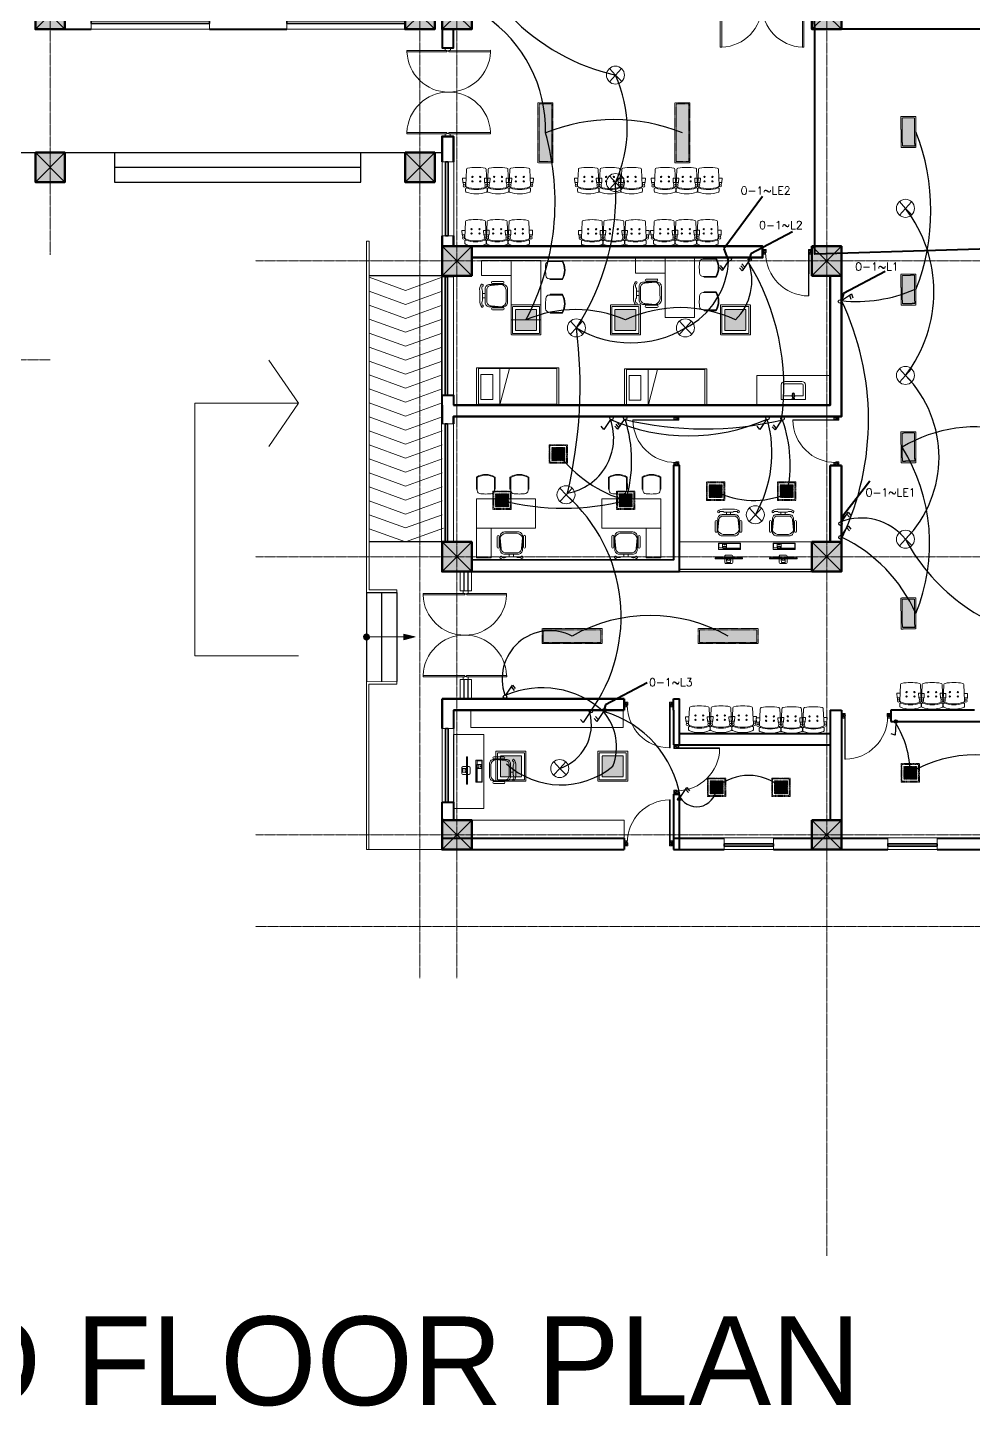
# Model space of a CAD drawing. Header units: millimetres. Extents: x 2402294 to 3337895, y 3394997 to 3969149.
# Drawn here: x 2451932 to 2471116, y 3868890 to 3896859 of the extents above; entities that cross this region are included whole.
import ezdxf

# ---------------------------------------------------------------- set-up
doc = ezdxf.new("R2010")
doc.units = ezdxf.units.MM
doc.header["$MEASUREMENT"] = 0
doc.linetypes.add('CENTER', pattern=[2, 1.25, -0.25, 0.25, -0.25])
doc.linetypes.add('DASHED', pattern=[0.75, 0.5, -0.25])
for name, color, linetype, lineweight in [('0newfurnture', 30, 'Continuous', 15), ('centreline', 52, 'CENTER', 5), ('Column-0.5', 14, 'Continuous', 50), ('conduit Light & fan City', 30, 'Continuous', 5), ('Dimension- 0.15', 114, 'Continuous', 15), ('Dimension-137.5', 86, 'Continuous', 13), ('door', 41, 'Continuous', 5), ('Door Opening-0.09', 253, 'Continuous', 9), ('furniture', 34, 'Continuous', 15), ('Furniture Hospital-0.09', 44, 'Continuous', 9), ('Hatch', 9, 'Continuous', 9), ('hatch-1', 53, 'Continuous', 15), ('hidden lines', 205, 'DASHED', 5), ('Railing', 73, 'Continuous', 20), ('Sill Level', 140, 'Continuous', 20), ('stairs', 6, 'Continuous', 25), ('Switches', 173, 'Continuous', 15), ('TXT', 7, 'Continuous', 25), ('WALL 0.2', 7, 'Continuous', 20), ('wall 0.4', 7, 'Continuous', 40), ('Wall-0.5', 7, 'Continuous', 50), ('WINDOW', 152, 'Continuous', 30), ('Windows Plan', 152, 'Continuous', 35)]:
    doc.layers.add(name, color=color, linetype=linetype, lineweight=lineweight)
for name, color, linetype in [('1 x 4 recessed', 80, 'CENTER'), ('2 x 11 recessed', 60, 'CENTER'), ('ceilling fan', 3, 'Continuous'), ('emergencylight', 1, 'Continuous'), ('thrtywpanel', 7, 'Continuous'), ('wire powered ups', 3, 'Continuous'), ('Wires', 1, 'Continuous')]:
    doc.layers.add(name, color=color, linetype=linetype)
doc.styles.add('ARIAL', font='arial.ttf')
doc.styles.add('romans', font='romans.shx')
doc.styles.get("Standard").update_dxf_attribs({"font": 'arial.ttf'})
doc.dimstyles.get("Standard").update_dxf_attribs({"dimtxt": 500, "dimasz": 100, "dimexe": 100, "dimexo": 200, "dimgap": 0.09, "dimtad": 0, "dimtoh": 1, "dimdec": 0, "dimzin": 0, "dimdsep": 46, "dimtxsty": 'Standard', "dimblk": 'DOT', "dimcen": 0, "dimclrd": 256, "dimclre": 256, "dimclrt": 256, "dimadec": 0, "dimazin": 0, "dimtfac": 1, "dimtdec": 0, "dimtofl": 0, "dimtmove": 0, "dimatfit": 3, "dimfxl": 1, "dimtolj": 1, "dimtzin": 0, "dimlwd": -1, "dimlwe": -1, "dimarcsym": 1})

# ---------------------------------------------------------------- blocks, each defined once
blk = doc.blocks.new("door 3'3")
at = {"layer": 'door'}
for p, q in [((82769.4, -31237.4), (82769.4, -31203.4)), ((82769.8, -31203.4), (82769.4, -31203.4)), ((82769.8, -31237.4), (82769.8, -31203.4))]:
    blk.add_line(p, q, dxfattribs=at)
at = {"layer": 'door', "ltscale": 80}
for points in [[(82769.8, -31239.8), (82767.4, -31239.8), (82767.4, -31239.4), (82766.9, -31239.4), (82766.9, -31236.4), (82767.4, -31236.4), (82767.4, -31235.9), (82769.4, -31235.9), (82769.4, -31237.4), (82769.8, -31237.4)], [(82802.9, -31239.8), (82805.4, -31239.8), (82805.4, -31239.4), (82805.9, -31239.4), (82805.9, -31236.4), (82805.4, -31236.4), (82805.4, -31235.9), (82803.4, -31235.9), (82803.4, -31237.4), (82802.9, -31237.4)]]:
    blk.add_lwpolyline(points, close=True, dxfattribs=at)
blk.add_arc((82769.4, -31237.4), 34, 0, 89.2047, dxfattribs=at)
at = {"layer": 'Hatch'}
for centre, radius, start, end in [((82757.2, -31236.2), 10.6, 342.6842, 1.6014), ((82764.4, -31235.9), 4.57, 311.0325, 0.2101), ((82768.1, -31239.1), 3.04, 64.8198, 103.5348), ((82804.7, -31239.1), 3.04, 76.4652, 115.1802), ((82808.4, -31235.9), 4.57, 179.7899, 228.9675), ((82815.6, -31236.2), 10.6, 178.3986, 197.3158), ((82767.7, -31239.9), 2.68, 36.7582, 107.5329), ((82767.3, -31240.3), 1.96, 14.7681, 101.3525), ((82767.3, -31236.1), 3.25, 271.0473, 321.5319), ((82805.1, -31239.9), 2.68, 72.4671, 143.2418), ((82805.5, -31236.1), 3.25, 218.4681, 268.9527), ((82805.5, -31240.3), 1.96, 78.6475, 165.2319)]:
    blk.add_arc(centre, radius, start, end, dxfattribs=at)
blk = doc.blocks.new('desk')
at = {"layer": 'Furniture Hospital-0.09', "lineweight": 0}
for p, q in [((82779.1, -33204.5), (82778.8, -33204.7)), ((82778.8, -33226.1), (82778.8, -33204.7)), ((82778.1, -33213.8), (82775.8, -33214)), ((82775.8, -33214.2), (82775.9, -33214.2)), ((82775.8, -33214.3), (82775.9, -33214.3)), ((82775.8, -33216.6), (82775.9, -33216.6)), ((82775.8, -33216.6), (82775.9, -33216.6)), ((82778.1, -33217.1), (82775.8, -33216.9)), ((82775.9, -33212.3), (82778.8, -33212.3)), ((82777.7, -33214.4), (82778.6, -33214.4)), ((82777.7, -33214.5), (82777.7, -33214.4)), ((82777.7, -33214.5), (82778.8, -33214.5)), ((82777.7, -33216.4), (82778.6, -33216.4)), ((82777.7, -33216.4), (82778.8, -33216.4)), ((82777.7, -33216.4), (82777.7, -33216.4)), ((82777.8, -33216.4), (82777.8, -33214.5)), ((82779.6, -33212.3), (82781, -33212.3)), ((82775.9, -33218.6), (82778.8, -33218.6)), ((82778.8, -33226.1), (82779.1, -33226.3)), ((82779.6, -33218.6), (82781, -33218.6))]:
    blk.add_line(p, q, dxfattribs=at)
at = {"layer": 'Furniture Hospital-0.09', "lineweight": 0, "ltscale": 100}
for p, q in [((82786.2, -33223.5), (82786.2, -33206.1)), ((82786.2, -33206.1), (82791.3, -33206.1)), ((82791.3, -33206.1), (82791.3, -33223.5)), ((82786.5, -33207.8), (82787.1, -33207.8)), ((82786.5, -33217.1), (82786.5, -33207.8)), ((82787.1, -33217.1), (82786.5, -33217.1)), ((82786.6, -33207), (82786.6, -33206.4)), ((82786.6, -33206.4), (82787.1, -33206.4)), ((82787.1, -33207), (82786.6, -33207)), ((82787.1, -33206.4), (82787.1, -33207)), ((82787.1, -33207.8), (82787.1, -33217.1)), ((82787.4, -33217.1), (82787.4, -33206.3)), ((82787.4, -33206.3), (82791.1, -33206.3)), ((82791.1, -33217.1), (82787.4, -33217.1)), ((82791.1, -33206.3), (82791.1, -33217.1)), ((82791.3, -33223.5), (82786.2, -33223.5)), ((82786.5, -33219.9), (82786.5, -33217.6)), ((82786.5, -33217.6), (82787.1, -33217.6)), ((82787.1, -33219.9), (82786.5, -33219.9)), ((82787.1, -33217.6), (82787.1, -33219.9)), ((82787.5, -33220), (82787.5, -33217.5)), ((82787.5, -33217.5), (82788.6, -33217.5)), ((82788.6, -33220), (82787.5, -33220)), ((82787.5, -33223.2), (82787.5, -33220.3)), ((82787.5, -33220.3), (82791.1, -33220.3)), ((82791.1, -33223.2), (82787.5, -33223.2)), ((82788.6, -33217.5), (82788.6, -33220)), ((82790, -33219.2), (82790, -33218.4)), ((82790, -33218.4), (82790.5, -33218.4)), ((82790.5, -33219.2), (82790, -33219.2)), ((82790.5, -33217.6), (82791, -33217.6)), ((82790.5, -33218.4), (82790.5, -33217.6)), ((82790.5, -33220.1), (82790.5, -33219.2)), ((82791, -33220.1), (82790.5, -33220.1)), ((82791, -33217.6), (82791, -33220.1)), ((82791.1, -33220.3), (82791.1, -33223.2))]:
    blk.add_line(p, q, dxfattribs=at)
at = {"layer": 'Furniture Hospital-0.09', "ltscale": 6}
for p, q in [((82800.5, -33205), (82808.5, -33205)), ((82800.5, -33206.6), (82808.5, -33206.6)), ((82813.9, -33214), (82815.9, -33214)), ((82800.5, -33224.7), (82808.5, -33224.7)), ((82800.5, -33226.3), (82808.5, -33226.3)), ((82813.9, -33217.3), (82815.9, -33217.3))]:
    blk.add_line(p, q, dxfattribs=at)
at = {"layer": 'Furniture Hospital-0.09', "lineweight": 0}
for points in [[(82779.6, -33226.3), (82779.6, -33204.5), (82779.1, -33204.5), (82779.1, -33226.3), (82779.6, -33226.3)], [(82775.2, -33217.9), (82775.2, -33213)], [(82775.8, -33216.9), (82775.8, -33214)], [(82775.9, -33216.6), (82775.9, -33214.2)], [(82775.9, -33216.6), (82775.9, -33214.3)], [(82781.7, -33217.9), (82781.7, -33213)]]:
    blk.add_lwpolyline(points, dxfattribs=at)
for points in [[(82778.1, -33213.8, -0.263666), (82778.5, -33214), (82778.6, -33214.1), (82778.6, -33214.4)], [(82778.1, -33217.1, 0.263666), (82778.5, -33216.9), (82778.6, -33216.8), (82778.6, -33216.4)]]:
    blk.add_lwpolyline(points, format="xyb", dxfattribs=at)
at = {"layer": 'Furniture Hospital-0.09', "ltscale": 6}
for points in [[(82797.1, -33215.6), (82797.1, -33210.6, -0.414214), (82800.5, -33207.2), (82810.6, -33207.2, -0.418376), (82813.9, -33210.6), (82813.9, -33215.6)], [(82797.1, -33215.6), (82797.1, -33220.7, 0.414214), (82800.5, -33224.1), (82810.6, -33224.1, 0.418376), (82813.9, -33220.7), (82813.9, -33215.6)], [(82798.2, -33215.6), (82798.2, -33211.3, -0.28028), (82801.6, -33207.2), (82809.5, -33208, -0.418376), (82812.8, -33211.3), (82812.8, -33215.6)], [(82798.2, -33215.6), (82798.2, -33219.9, 0.28028), (82801.6, -33224.1), (82809.5, -33223.3, 0.418376), (82812.8, -33219.9), (82812.8, -33215.6)], [(82816.3, -33208.6, -0.214578), (82815.9, -33212.2), (82815.9, -33215.6)], [(82816.3, -33222.7, 0.214578), (82815.9, -33219.1), (82815.9, -33215.6)], [(82816.6, -33207.1, -0.207066), (82818.1, -33212.2), (82818.1, -33215.6)], [(82816.6, -33224.2, 0.207066), (82818.1, -33219.1), (82818.1, -33215.6)]]:
    blk.add_lwpolyline(points, format="xyb", dxfattribs=at)
at = {"layer": 'Furniture Hospital-0.09', "lineweight": 0}
for centre, radius in [((82775.4, -33213.8), 0.0699), ((82775.4, -33214.4), 0.0699), ((82775.4, -33215), 0.0699), ((82775.4, -33215.6), 0.0699), ((82775.4, -33216.2), 0.0699), ((82775.4, -33216.7), 0.0699), ((82779.3, -33214), 0.0463), ((82779.3, -33216.9), 0.0463), ((82775.4, -33217.3), 0.0699), ((82775.4, -33217.9), 0.0699)]:
    blk.add_circle(centre, radius, dxfattribs=at)
at = {"layer": 'Furniture Hospital-0.09', "ltscale": 6}
for centre, radius, start, end in [((82800.7, -33205.8), 0.824, 100.5781, 259.642), ((82808.5, -33205.8), 0.812, 270, 90), ((82816.2, -33207.8), 0.823, 59.8228, 277.5348), ((82800.7, -33225.5), 0.824, 100.358, 259.4219), ((82808.5, -33225.5), 0.812, 270, 90), ((82816.2, -33223.5), 0.823, 82.4652, 300.1772)]:
    blk.add_arc(centre, radius, start, end, dxfattribs=at)
at = {"layer": 'Furniture Hospital-0.09', "lineweight": 0}
for centre, start, end in [((82775.9, -33213), 90, 180), ((82781, -33213), 0, 90), ((82775.9, -33217.9), 180, 270), ((82781, -33217.9), 270, 0)]:
    blk.add_arc(centre, 0.695, start, end, dxfattribs=at)
blk = doc.blocks.new('MAIN DOOR')
at = {"layer": 'door', "ltscale": 1000}
for points in [[(2346.1, 190.6), (2346.1, 188.5)], [(2348.9, 188.1), (2347.4, 188.1), (2347.4, 188.5), (2346.1, 188.5), (2346.1, 190.6), (2350.2, 190.6)], [(2347.4, 188.1), (2348.9, 188.1), (2348.9, 188.5), (2350.2, 188.5), (2350.2, 190.6), (2346.1, 190.6)], [(2350.2, 190.6), (2350.2, 188.5)], [(2313.4, 120.7), (2347.3, 120.7), (2347.3, 121.9), (2313.4, 121.9), (2313.4, 120.7)], [(2348.8, 121.1), (2347.3, 121.1), (2347.3, 120.7), (2346, 120.7), (2346, 118.6), (2350.1, 118.6)], [(2347.3, 121.1), (2348.8, 121.1), (2348.8, 120.7), (2350.1, 120.7), (2350.1, 118.6), (2346, 118.6)], [(2346, 118.6), (2346, 120.7)], [(2381.3, 120.7), (2348.8, 120.7), (2348.8, 121.9), (2381.3, 121.9), (2381.3, 120.7)], [(2350.1, 118.6), (2350.1, 120.7)]]:
    blk.add_lwpolyline(points, dxfattribs=at)
for points in [[(2313.5, 188.5), (2347.4, 188.5), (2347.4, 187.3), (2313.5, 187.3)], [(2381.3, 188.5), (2348.9, 188.5), (2348.9, 187.3), (2381.3, 187.3)]]:
    blk.add_lwpolyline(points, close=True, dxfattribs=at)
at = {"layer": 'Door Opening-0.09', "ltscale": 1000}
for centre, start, end in [((2347.4, 188.5), 182.1168, 357.8826), ((2347.3, 120.7), 2.1167, 177.8826)]:
    blk.add_arc(centre, 33.9, start, end, dxfattribs=at)
at = {"layer": 'WINDOW', "ltscale": 5}
blk.add_line((2350.1, 190.6), (2350.1, 190.6), dxfattribs=at)
blk = doc.blocks.new('BANCAS')
at = {"layer": 'Furniture Hospital-0.09'}
for p, q in [((-0.236, -0.247), (-0.314, -0.247)), ((-0.309, -0.347), (-0.314, -0.247)), ((0.314, -0.25), (0.236, -0.25)), ((0.309, -0.35), (0.314, -0.25)), ((-0.241, -0.347), (-0.309, -0.347)), ((-0.294, -0.405), (-0.3, -0.347)), ((-0.256, -0.405), (-0.25, -0.347)), ((0.309, -0.35), (0.241, -0.35)), ((0.256, -0.409), (0.25, -0.35)), ((0.294, -0.409), (0.3, -0.35))]:
    blk.add_line(p, q, dxfattribs=at)
blk.add_lwpolyline([(0.227, -0.048, 0.346546), (0.203, -0.019, 0.095695), (-0.203, -0.019, 0.346546), (-0.227, -0.048), (-0.244, -0.417, 0.318973), (-0.225, -0.447, 0.193005), (0.225, -0.447, 0.318973), (0.244, -0.417)], format="xyb", close=True, dxfattribs=at)
blk.add_lwpolyline([(-0.245, -0.522), (-0.245, -0.489, -0.522832), (-0.218, -0.471, 0.18), (0.218, -0.471, -0.522832), (0.245, -0.489), (0.245, -0.547, -0.306573), (0.232, -0.565, -0.192782), (-0.232, -0.565, -0.306573), (-0.245, -0.547), (-0.245, -0.504)], format="xyb", dxfattribs=at)
for centre, radius in [((-0.09, -0.22), 0.015), ((-0.09, -0.32), 0.015), ((0.09, -0.22), 0.015), ((0.09, -0.32), 0.015), ((-0.275, -0.422), 0.025), ((0.275, -0.425), 0.025)]:
    blk.add_circle(centre, radius, dxfattribs=at)
blk = doc.blocks.new('A$C72AE6952')
at = {"ltscale": 20, "xscale": 800, "yscale": 800, "zscale": 800, "row_count": 1, "column_count": 3, "row_spacing": 0, "column_spacing": 440.0000000000001}
blk.add_blockref('BANCAS', (-440, 0), dxfattribs=at)
blk = doc.blocks.new('d1')
at = {"layer": 'door'}
for p, q in [((2442.7, 10746.2), (2408.3, 10746.2)), ((2408.3, 10746.2), (2408.3, 10745.7)), ((2442.7, 10745.7), (2408.3, 10745.7))]:
    blk.add_line(p, q, dxfattribs=at)
at = {"layer": 'door', "ltscale": 80}
for points in [[(2445, 10779.7), (2445, 10782), (2444.6, 10782), (2444.6, 10782.4), (2441.8, 10782.4), (2441.8, 10782), (2441.4, 10782), (2441.4, 10780.1), (2442.7, 10780.1), (2442.7, 10779.7)], [(2445, 10746.2), (2445, 10743.9), (2444.6, 10743.9), (2444.6, 10743.4), (2441.8, 10743.4), (2441.8, 10743.9), (2441.4, 10743.9), (2441.4, 10745.7), (2442.7, 10745.7), (2442.7, 10746.2)]]:
    blk.add_lwpolyline(points, close=True, dxfattribs=at)
at = {"layer": 'Door Opening-0.09', "ltscale": 80}
blk.add_arc((2442.7, 10745.7), 34.4, 90, 179.274, dxfattribs=at)
at = {"layer": 'hidden lines'}
for centre, radius, start, end in [((2441.6, 10791.4), 9.82, 268.3986, 287.3158), ((2441.4, 10784.8), 4.22, 269.7899, 318.9675), ((2444.3, 10781.3), 2.81, 166.4652, 205.1802), ((2445, 10781.7), 2.48, 162.4671, 233.2418), ((2441.6, 10782), 3, 308.4681, 358.9527), ((2445.5, 10782.1), 1.81, 168.6475, 255.2319), ((2441.4, 10741.1), 4.22, 41.0325, 90.2101), ((2444.3, 10744.5), 2.81, 154.8198, 193.5348), ((2445, 10744.2), 2.48, 126.7582, 197.5329), ((2441.6, 10743.8), 3, 1.0473, 51.5319), ((2445.5, 10743.8), 1.81, 104.7681, 191.3525), ((2441.6, 10734.5), 9.82, 72.6842, 91.6014)]:
    blk.add_arc(centre, radius, start, end, dxfattribs=at)
blk = doc.blocks.new('2ft column')
at = {"layer": 'Hatch', "ltscale": 5}
h = blk.add_hatch(color=256, dxfattribs=at)
h.dxf.hatch_style = 1
h.paths.add_polyline_path([(2207385, 4176559), (2207985, 4176559), (2207985, 4175959), (2207385, 4175959)])
at = {"layer": 'Column-0.5', "ltscale": 5}
blk.add_lwpolyline([(2207385, 4176559), (2207985, 4176559), (2207985, 4175959), (2207385, 4175959)], close=True, dxfattribs=at)
at = {"layer": 'Defpoints', "ltscale": 5}
for points in [[(2207985, 4176559), (2207385, 4175959)], [(2207985, 4175959), (2207385, 4176559)]]:
    blk.add_lwpolyline(points, dxfattribs=at)
blk = doc.blocks.new('main grid')
at = {"layer": 'centreline', "ltscale": 5}
for p, q in [((2533911, 4018930), (2533911, 3991299)), ((2541411, 4018930), (2541411, 3976624)), ((2542161, 4018930), (2542161, 3976624)), ((2549661, 4018930), (2549661, 3976624)), ((2559988, 3991172), (2538074, 3991172)), ((2533911, 3989164), (2515100, 3989164)), ((2559988, 3985172), (2538074, 3985172)), ((2559988, 3979531), (2538074, 3979531))]:
    blk.add_line(p, q, dxfattribs=at)
at = {"layer": 'Hatch'}
for p in [(326226, -180087), (333726, -180087), (326226, -183187), (333726, -183187), (334476, -185087), (341976, -185087), (334476, -191087), (341976, -191087), (334476, -196728), (341976, -196728)]:
    blk.add_blockref('2ft column', p, dxfattribs=at)
at = {"layer": 'Hatch', "xscale": -1}
for p in [(4749846, -180087), (4757346, -180087)]:
    blk.add_blockref('2ft column', p, dxfattribs=at)
blk = doc.blocks.new('IP1')
at = {"layer": 'WALL 0.2', "ltscale": 5}
for points in [[(2535111, 3946693), (2535111, 3948793), (2539161, 3948793)], [(2539161, 3948793), (2540236, 3948793), (2540236, 3946693)], [(2539361, 3947293), (2540236, 3946693), (2541111, 3947293)]]:
    blk.add_lwpolyline(points, dxfattribs=at)
blk = doc.blocks.new('TAP')
at = {"layer": 'Furniture Hospital-0.09', "linetype": 'Continuous'}
for p, q in [((0, 38), (0, -38)), ((5, 38), (0, 38)), ((5, 38), (5, -38)), ((30, 25), (5, 25)), ((30, 0), (5, 0)), ((30, 25), (30, -25)), ((56, 16), (30, 16)), ((51, 7), (48, 8)), ((59, 19), (57, 22)), ((73, 24), (73, 27)), ((88, 20), (89, 22)), ((97, 15), (125, 12)), ((97, 8), (100, 9)), ((5, -38), (0, -38)), ((30, -25), (5, -25)), ((56, -16), (30, -16)), ((51, -8), (48, -9)), ((60, -20), (58, -22)), ((74, -24), (74, -27)), ((88, -19), (90, -22)), ((97, -7), (100, -8)), ((97, -15), (125, -12))]:
    blk.add_line(p, q, dxfattribs=at)
for radius in [21.2, 19.7]:
    blk.add_circle((74, 0), radius, dxfattribs=at)
for centre, radius, start, end in [((74, 0), 27.2, 163.0512, 199.0512), ((74, 0), 24.2, 127.0512, 163.0512), ((74, 0), 27.2, 91.0512, 127.0512), ((74, 0), 24.2, 55.0512, 91.0512), ((74, 0), 27.2, 19.0512, 55.0512), ((74, 0), 24.2, 343.0512, 19.0512), ((95, 0), 32.6, 337.45, 22.55), ((74, 0), 24.2, 199.0512, 235.0512), ((74, 0), 27.2, 235.0512, 271.0512), ((74, 0), 24.2, 271.0512, 307.0512), ((74, 0), 27.2, 307.0512, 343.0512)]:
    blk.add_arc(centre, radius, start, end, dxfattribs=at)
blk = doc.blocks.new('bazin')
at = {"layer": '0newfurnture', "ltscale": 5}
for p, q in [((2434577, 4011590), (2435069, 4011590)), ((2434577, 4011295), (2434577, 4011590)), ((2434626, 4011295), (2434626, 4011516)), ((2434626, 4011516), (2434799, 4011516)), ((2434847, 4011516), (2435020, 4011516)), ((2435020, 4011516), (2435020, 4011295)), ((2435069, 4011590), (2435069, 4011295)), ((2434996, 4011270), (2434651, 4011270)), ((2434996, 4011221), (2434651, 4011221))]:
    blk.add_line(p, q, dxfattribs=at)
blk.add_circle((2434823, 4011477), 25.6, dxfattribs=at)
for centre, radius, start, end in [((2434651, 4011295), 73.8, 180, 270), ((2434651, 4011295), 24.6, 180, 270), ((2434996, 4011295), 73.8, 270, 0), ((2434996, 4011295), 24.6, 270, 0)]:
    blk.add_arc(centre, radius, start, end, dxfattribs=at)
at = {"layer": '0newfurnture', "ltscale": 5, "xscale": 0.9842520018725999, "yscale": 0.9842520018725999, "zscale": 0.9842520018725999, "rotation": 270}
blk.add_blockref('TAP', (2434823, 4011590), dxfattribs=at)
blk = doc.blocks.new('ADHIKRIT')
at = {"layer": 'furniture'}
for p, q in [((900, 1351), (0, 1351)), ((0, 1351), (0, -450)), ((0, 741), (0, 1351)), ((900, -450), (900, 1351)), ((-245, 1046), (-569, 1047)), ((-245, 980), (-569, 981)), ((1048, 956), (1048, 1014)), ((1187, 1121), (1153, 1121)), ((1187, 1145), (1558, 1147)), ((1187, 1145), (1187, 1121)), ((1187, 1121), (1545, 1123)), ((-789, 683), (-869, 683)), ((-789, 547), (-869, 547)), ((1050, 758), (1050, 711)), ((1050, 700), (1050, 711)), ((1189, 595), (1157, 595)), ((1187, 595), (1187, 571)), ((1187, 571), (1558, 573)), ((1189, 595), (1286, 595)), ((1287, 595), (1545, 597)), ((-900, 0), (0, 0)), ((-900, -450), (-900, 0)), ((-247, 247), (-571, 248)), ((-247, 182), (-571, 182)), ((1189, 102), (1157, 102)), ((1187, 126), (1558, 124)), ((1187, 102), (1187, 126)), ((1189, 102), (1286, 101)), ((1287, 101), (1545, 100)), ((1048, -260), (1048, -318)), ((1050, -4), (1050, -14)), ((1050, -61), (1050, -14)), ((0, -450), (-900, -450)), ((0, -450), (900, -450)), ((1187, -425), (1153, -425)), ((1187, -425), (1545, -426)), ((1187, -449), (1187, -425)), ((1187, -449), (1558, -450))]:
    blk.add_line(p, q, dxfattribs=at)
for points in [[(-897, 962, 0.207066), (-957, 755), (-957, 615)], [(-885, 900, 0.214578), (-869, 755), (-869, 615)], [(-110, 614), (-109, 818, 0.414214), (-246, 955), (-655, 956, 0.418376), (-789, 820), (-789, 615)], [(-153, 614), (-152, 788, 0.28028), (-288, 955), (-610, 925, 0.418376), (-744, 789), (-745, 615)], [(-899, 268, -0.207066), (-958, 476), (-957, 615)], [(-886, 330, -0.214578), (-870, 475), (-869, 615)], [(-110, 614), (-110, 409, -0.414214), (-247, 273), (-656, 274, -0.418376), (-790, 410), (-789, 615)], [(-153, 614), (-153, 440, -0.28028), (-290, 273), (-612, 304, -0.418376), (-745, 441), (-745, 615)]]:
    blk.add_lwpolyline(points, format="xyb", dxfattribs=at)
for centre, radius, start, end in [((-881, 933), 33.3, 262.3354, 120.0474), ((-569, 1014), 32.9, 89.8702, 269.8702), ((-245, 1013), 32.9, 269.8702, 89.8702), ((1753, 864), 711, 172.5908, 188.6233), ((1154, 1015), 106, 90.3083, 180.3083), ((1203, 1157), 39.5, 294.3355, 296.5711), ((1099, 860), 518, 329.4756, 30.5244), ((1099, 860), 542, 328.0257, 31.9845), ((1157, 701), 106, 180.3083, 270.3083), ((-882, 297), 33.3, 239.693, 97.4051), ((-571, 215), 32.9, 89.8702, 269.8702), ((-253, 214), 33.4, 280.4483, 79.5122), ((1157, -4), 106, 89.6917, 179.6917), ((1099, -163), 518, 329.4756, 30.5244), ((1099, -163), 542, 328.0155, 31.9743), ((1753, -168), 711, 171.3767, 187.4092), ((1154, -319), 106, 179.6917, 269.6917), ((1203, -461), 39.5, 63.4289, 65.6645)]:
    blk.add_arc(centre, radius, start, end, dxfattribs=at)
blk = doc.blocks.new('BED')
at = {"layer": 'Furniture Hospital-0.09'}
for p, q in [((-2.12, 0.475), (-2.12, -0.475)), ((-2.12, -0.475), (-2.12, 0.475)), ((-0.008, 0.475), (-2.12, 0.475)), ((-2.07, 0.475), (-2.07, -0.475)), ((-0.058, 0.455), (-2.07, 0.455)), ((-0.855, -0.455), (-0.61, 0.475)), ((-0.61, 0.475), (-0.61, -0.455)), ((-0.058, -0.475), (-0.058, 0.475)), ((-0.008, -0.475), (-0.008, 0.475)), ((-0.425, 0.336), (-0.426, -0.303)), ((-0.425, 0.336), (-0.121, 0.336)), ((-0.121, -0.303), (-0.121, 0.336)), ((-0.426, -0.303), (-0.121, -0.303)), ((-2.12, -0.475), (-0.008, -0.475)), ((-2.07, -0.455), (-0.058, -0.455))]:
    blk.add_line(p, q, dxfattribs=at)
blk = doc.blocks.new('w1')
at = {"layer": 'Sill Level'}
blk.add_lwpolyline([(2460641, 3827503), (2460641, 3825103), (2460401, 3825103), (2460401, 3827503)], close=True, dxfattribs=at)
at = {"layer": 'Windows Plan'}
blk.add_lwpolyline([(2460521, 3825103), (2460521, 3827503), (2460473, 3827503), (2460473, 3825103)], close=True, dxfattribs=at)
blk = doc.blocks.new('w2')
at = {"layer": 'Sill Level'}
blk.add_lwpolyline([(2444138, 3818930), (2445638, 3818930), (2445638, 3818690), (2444138, 3818690)], close=True, dxfattribs=at)
at = {"layer": 'Windows Plan'}
blk.add_lwpolyline([(2445638, 3818810), (2444138, 3818810), (2444138, 3818762), (2445638, 3818762)], close=True, dxfattribs=at)
blk = doc.blocks.new('v1')
at = {"layer": 'Sill Level'}
blk.add_lwpolyline([(2446591, 3818940), (2447591, 3818940), (2447591, 3818700), (2446591, 3818700)], close=True, dxfattribs=at)
at = {"layer": 'Windows Plan'}
blk.add_lwpolyline([(2447591, 3818820), (2446591, 3818820), (2446591, 3818772), (2447591, 3818772)], close=True, dxfattribs=at)
blk = doc.blocks.new('4 ft recessed panel')
at = {"layer": '1 x 4 recessed', "lineweight": 0}
h = blk.add_hatch(dxfattribs=at)
h.set_pattern_fill('AR-SAND', color=256, scale=6.25)
h.set_pattern_definition([(37.5, (-418269.719, 97562.351), (-0.39370849, 12.04264856), [0, -9.5, 0, -10.625, 0, -10.15625]), (7.5, (-418269.719, 97562.351), (11.0611044, 17.6384129), [0, -5.125, 0, -8.5625, 0, -3.28125]), (327.5, (-418277.406, 97562.351), (19.46338664, 0.03536908), [0, -3.125, 0, -11.25, 0, -14.6875]), (317.5, (-418277.406, 97562.351), (18.7882913, 5.4854723), [0, -1.5625, 0, -7.375, 0, -8.4375])])
h.paths.add_polyline_path([(-575, 125), (575, 125), (575, -125), (-575, -125)])
for points in [[(-600, 150), (600, 150), (600, -150), (-600, -150)], [(-575, 125), (575, 125), (575, -125), (-575, -125)]]:
    blk.add_lwpolyline(points, close=True, dxfattribs=at)
blk = doc.blocks.new('36W LED PANEL')
at = {"layer": '2 x 11 recessed', "lineweight": 0, "true_color": 0xffffff, "transparency": 33554664}
h = blk.add_hatch(dxfattribs=at)
h.set_pattern_fill('DOTS', scale=15.2)
h.paths.add_polyline_path([(-213, 213), (213, 213), (213, -213), (-213, -213)])
at = {"layer": '2 x 11 recessed', "lineweight": 0}
for points in [[(-304, 304), (304, 304), (304, -304), (-304, -304)], [(-274, 274), (274, 274), (274, -274), (-274, -274)], [(-213, 213), (213, 213), (213, -213), (-213, -213)]]:
    blk.add_lwpolyline(points, close=True, dxfattribs=at)
blk = doc.blocks.new('1by1 15w')
at = {"layer": '2 x 11 recessed', "lineweight": 0, "true_color": 0xffffff}
h = blk.add_hatch(dxfattribs=at)
h.set_pattern_fill('DOTS', scale=7.6)
h.set_pattern_definition([(0, (-24150.00014, -28906.40267), (0.2375, 0.475), [0, -0.475])])
h.paths.add_polyline_path([(111699, 133932), (111912, 133932), (111912, 133720), (111699, 133720)])
at = {"layer": '2 x 11 recessed', "lineweight": 0}
for points in [[(111654, 133978), (111958, 133978), (111958, 133674), (111654, 133674)], [(111669, 133963), (111942, 133963), (111942, 133689), (111669, 133689)], [(111699, 133932), (111912, 133932), (111912, 133720), (111699, 133720)]]:
    blk.add_lwpolyline(points, close=True, dxfattribs=at)
blk = doc.blocks.new('3 WAY')
at = {"layer": 'Switches', "lineweight": 30}
for p, q in [((1.76, 2.13), (6.02, 8.52)), ((4.51, 6.01), (6.27, 4.01)), ((5.27, 7.27), (7.02, 5.26)), ((6.02, 8.52), (7.78, 6.51))]:
    blk.add_line(p, q, dxfattribs=at)
blk.add_circle((1.13, 1.13), 1.13, dxfattribs=at)
blk = doc.blocks.new('2 WAY')
at = {"layer": 'Switches', "lineweight": 30}
for p, q in [((1.76, 2.13), (6.02, 8.52)), ((5.27, 7.27), (7.02, 5.26)), ((6.02, 8.52), (7.78, 6.51))]:
    blk.add_line(p, q, dxfattribs=at)
blk.add_circle((1.13, 1.13), 1.13, dxfattribs=at)
blk = doc.blocks.new('1 WAY')
at = {"layer": 'Switches', "lineweight": 30}
for p, q in [((1.76, 2.13), (6.02, 8.52)), ((6.02, 8.52), (7.78, 6.51))]:
    blk.add_line(p, q, dxfattribs=at)
blk.add_circle((1.13, 1.13), 1.13, dxfattribs=at)
blk = doc.blocks.new('2 ft panel')
at = {"layer": '1 x 4 recessed', "lineweight": 0}
h = blk.add_hatch(dxfattribs=at)
h.set_pattern_fill('AR-SAND', color=256, scale=6.25)
h.set_pattern_definition([(37.5, (-417982.219, 97562.351), (-0.39370849, 12.04264856), [0, -9.5, 0, -10.625, 0, -10.15625]), (7.5, (-417982.219, 97562.351), (11.0611044, 17.6384129), [0, -5.125, 0, -8.5625, 0, -3.28125]), (327.5, (-417989.906, 97562.351), (19.46338664, 0.03536908), [0, -3.125, 0, -11.25, 0, -14.6875]), (317.5, (-417989.906, 97562.351), (18.7882913, 5.4854723), [0, -1.5625, 0, -7.375, 0, -8.4375])])
h.paths.add_polyline_path([(287, -125), (287, 125), (-288, 125), (-288, -125)])
at = {"layer": '1 x 4 recessed'}
blk.add_line((287, 125), (287, -125), dxfattribs=at)
at = {"layer": '1 x 4 recessed', "lineweight": 0}
for points in [[(316, -150), (-313, -150), (-313, 150), (316, 150)], [(287, -125), (-288, -125), (-288, 125), (287, 125)], [(316, 150), (316, -150)]]:
    blk.add_lwpolyline(points, dxfattribs=at)
blk = doc.blocks.new('emergency')
at = {"layer": 'conduit Light & fan City'}
for p, q in [((0, 0), (-124, -135)), ((-122, 136), (0, 0)), ((124, 135), (0, 0)), ((0, 0), (129, -129))]:
    blk.add_line(p, q, dxfattribs=at)
blk.add_circle((0, 0), 183, dxfattribs=at)
blk = doc.blocks.new('_Dot')
at = {"color": 0, "linetype": 'ByBlock', "lineweight": -2}
blk.add_line((-0.5, 0), (-1, 0), dxfattribs=at)
at = {"color": 0, "linetype": 'ByBlock', "lineweight": -3, "const_width": 0.5}
blk.add_lwpolyline([(-0.25, 0, 1), (0.25, 0, 1)], format="xyb", close=True, dxfattribs=at)

msp = doc.modelspace()

# ---------------------------------------------------------------- hatches: boundary and pattern name
at = {"layer": 'Dimension- 0.15', "ltscale": 5}
h = msp.add_hatch(dxfattribs=at)
h.set_pattern_fill('ANSI31', color=256, scale=25.555556)
h.set_pattern_definition([(45, (340291.811, 4679707.3503), (-2.258813329, 2.258813329), [])])
h.paths.add_polyline_path([(2458807, 3884438.4), (2458807, 3884497.5), (2458747.9, 3884497.5, 0.4142136)])
h.paths.add_polyline_path([(2458807, 3884438.4, 0.4142136), (2458866.1, 3884497.5), (2458807, 3884497.5)])
h.paths.add_polyline_path([(2458807, 3884497.5), (2458866.1, 3884497.5, 0.4142136), (2458807, 3884556.6)])
h.paths.add_polyline_path([(2458747.9, 3884497.5), (2458807, 3884497.5), (2458807, 3884556.6, 0.4142136)])

# ---------------------------------------------------------------- linework, layer by layer
at = {"layer": '0newfurnture', "ltscale": 5}
msp.add_lwpolyline([(2466721.7, 3889799.7), (2468210.3, 3889799.7), (2468210.3, 3889199.7), (2466721.7, 3889199.7)], close=True, dxfattribs=at)
at = {"layer": 'centreline', "ltscale": 5}
for p, q in [((2452390.3, 3919883.3), (2452390.3, 3892252.5)), ((2468140.3, 3919883.3), (2468140.3, 3871943.3)), ((2484358.3, 3878625.2), (2456553.9, 3878625.2))]:
    msp.add_line(p, q, dxfattribs=at)
at = {"layer": 'Dimension- 0.15', "ltscale": 5}
for p, q in [((2459565.9, 3884555), (2459565.9, 3884440)), ((2459795.9, 3884497.5), (2459565.9, 3884555)), ((2459565.9, 3884440), (2459795.9, 3884497.5))]:
    msp.add_line(p, q, dxfattribs=at)
msp.add_lwpolyline([(2459565.9, 3884497.5), (2458807, 3884497.5)], dxfattribs=at)
msp.add_circle((2458807, 3884497.5), 59.1, dxfattribs=at)
msp.add_solid([(2459565.9, 3884555), (2459795.9, 3884497.5), (2459565.9, 3884440)], dxfattribs=at)
at = {"layer": 'Dimension-137.5', "ltscale": 5}
msp.add_line((2459565.9, 3884497.5), (2459795.9, 3884497.5), dxfattribs=at)
at = {"layer": 'Furniture Hospital-0.09', "ltscale": 5}
msp.add_lwpolyline([(2465152, 3886425.2), (2467840.3, 3886425.2)], dxfattribs=at)
at = {"layer": 'Furniture Hospital-0.09'}
for points in [[(2460923.6, 3883029.6), (2464015.2, 3883029.6), (2464015.2, 3882659.6), (2460923.6, 3882659.6)], [(2460570.3, 3882520.7), (2461184.7, 3882520.7), (2461184.7, 3881017.6), (2460570.3, 3881017.6)], [(2460940.3, 3880784.2), (2464032, 3880784.2), (2464032, 3880414.2), (2460940.3, 3880414.2)]]:
    msp.add_lwpolyline(points, close=True, dxfattribs=at)
at = {"layer": 'hatch-1', "color": 4, "lineweight": 0, "ltscale": 5}
for points in [[(2460340.3, 3891796.8), (2459599.2, 3891528), (2458858.1, 3891796.8)], [(2460340.3, 3891513.3), (2459599.2, 3891244.5), (2458858.1, 3891513.3)], [(2460340.3, 3891229.8), (2459599.2, 3890961), (2458858.1, 3891229.8)], [(2460340.3, 3890946.3), (2459599.2, 3890677.6), (2458858.1, 3890946.3)], [(2460340.3, 3890662.8), (2459599.2, 3890394.1), (2458858.1, 3890662.8)], [(2460340.3, 3890379.3), (2459599.2, 3890110.6), (2458858.1, 3890379.3)], [(2460340.3, 3890095.8), (2459599.2, 3889827.1), (2458858.1, 3890095.8)], [(2460340.3, 3889812.3), (2459599.2, 3889543.6), (2458858.1, 3889812.3)], [(2460340.3, 3889528.8), (2459599.2, 3889260.1), (2458858.1, 3889528.8)], [(2460340.3, 3889245.3), (2459599.2, 3888976.6), (2458858.1, 3889245.3)], [(2460340.3, 3888961.9), (2459599.2, 3888693.1), (2458858.1, 3888961.9)], [(2460340.3, 3888678.4), (2459599.2, 3888409.6), (2458858.1, 3888678.4)], [(2460340.3, 3888394.9), (2459599.2, 3888126.1), (2458858.1, 3888394.9)], [(2460340.3, 3888111.4), (2459599.2, 3887842.6), (2458858.1, 3888111.4)], [(2460340.3, 3887827.9), (2459599.2, 3887559.1), (2458858.1, 3887827.9)], [(2460340.3, 3887544.4), (2459599.2, 3887275.6), (2458858.1, 3887544.4)], [(2460340.3, 3887260.9), (2459599.2, 3886992.2), (2458858.1, 3887260.9)], [(2460340.3, 3886977.4), (2459599.2, 3886708.7), (2458858.1, 3886977.4)], [(2460365.9, 3886703.2), (2459599.2, 3886425.2), (2458858.1, 3886693.9)]]:
    msp.add_lwpolyline(points, dxfattribs=at)
at = {"layer": 'Railing', "ltscale": 5}
msp.add_lwpolyline([(2458807, 3892526.4), (2458858.1, 3892526.4), (2458858.1, 3885453.1), (2459420.3, 3885453.1), (2459420.3, 3885402), (2458807, 3885402)], close=True, dxfattribs=at)
msp.add_lwpolyline([(2460340.3, 3880185.4), (2458807, 3880185.4), (2458807, 3883588.7), (2459420.3, 3883593), (2459420.7, 3883543), (2458857, 3883539), (2458857, 3880185.4), (2460340.3, 3880185.4)], dxfattribs=at)
at = {"layer": 'stairs', "ltscale": 5}
for p, q in [((2460340.3, 3886425.2), (2458858.1, 3886425.2)), ((2458807, 3885402), (2458807, 3883588.7)), ((2459113.6, 3885402), (2459113.6, 3883588.7))]:
    msp.add_line(p, q, dxfattribs=at)
for points in [[(2444590.3, 3896825.2), (2444590.3, 3894325.2), (2460340.3, 3894325.2)], [(2453692.8, 3894325.2), (2453692.8, 3893725.2), (2458692.8, 3893725.2), (2458692.8, 3894325.2)], [(2453692.8, 3894025.2), (2458692.8, 3894025.2)], [(2460340.3, 3891825.2), (2458858.1, 3891825.2)], [(2458807, 3885402), (2459420.3, 3885402)], [(2459420.3, 3885402), (2459420.3, 3883593)]]:
    msp.add_lwpolyline(points, dxfattribs=at)
at = {"layer": 'WALL 0.2', "ltscale": 5}
for points in [[(2460340.3, 3891825.2), (2460340.3, 3889199.7)], [(2460570.3, 3891825.2), (2460570.3, 3889199.7)], [(2460704.6, 3885825.2), (2460704.6, 3885434.7)], [(2460934.6, 3885825.2), (2460934.6, 3885434.7)], [(2460934.6, 3885434.7), (2460704.6, 3885434.7)], [(2460704.6, 3883634.7), (2460704.6, 3883244.2)], [(2460934.6, 3883634.7), (2460704.6, 3883634.7)], [(2460934.6, 3883634.7), (2460934.6, 3883244.2)]]:
    msp.add_lwpolyline(points, dxfattribs=at)
at = {"layer": 'wall 0.4', "ltscale": 5}
for p, q in [((2465032, 3883014.2), (2465032, 3883244.2)), ((2465032, 3883244.2), (2465152, 3883244.2)), ((2465152, 3882311.1), (2465152, 3883244.2)), ((2460340.3, 3883014.2), (2460340.3, 3882944.4)), ((2460570.3, 3883014.2), (2460570.3, 3882644.4)), ((2465032, 3883014.2), (2465032, 3882311.1)), ((2468210.3, 3883014.2), (2468210.3, 3880784.2)), ((2468210.3, 3883014.2), (2468440.3, 3883014.2)), ((2468440.3, 3883014.2), (2468440.3, 3880784.2)), ((2471140.3, 3883014.2), (2469440.3, 3883014.2)), ((2469440.3, 3883014.2), (2469440.3, 3882784.2)), ((2469440.3, 3882784.2), (2471370.3, 3882784.2)), ((2465152, 3882541.1), (2468210.3, 3882541.1)), ((2465032, 3882311.1), (2468210.3, 3882311.1)), ((2465032, 3881311.1), (2465032, 3880184.2)), ((2465032, 3881311.1), (2465152, 3881311.1)), ((2465152, 3880184.2), (2465152, 3881311.1)), ((2460340.3, 3880814.8), (2460340.3, 3880784.2)), ((2460570.3, 3880814.8), (2460570.3, 3880784.2)), ((2464032, 3880414.2), (2464032, 3880184.2))]:
    msp.add_line(p, q, dxfattribs=at)
for points in [[(2473240.3, 3892425.2), (2467900.1, 3892263.4), (2467900.1, 3896825.2), (2467840.3, 3898546.5)], [(2452690.3, 3896825.2), (2453225.2, 3896825.2)], [(2455625.2, 3896825.2), (2457190.3, 3896825.2)], [(2460340.3, 3896825.2), (2460340.3, 3896450.2), (2460570.3, 3896450.2), (2460570.3, 3896825.2)], [(2475340.3, 3896825.2), (2468440.3, 3896825.2)], [(2473240.3, 3892425.2), (2475940.3, 3892125.2), (2475865.3, 3896825.2), (2468440.3, 3896825.2)], [(2460340.3, 3889199.7), (2460340.3, 3889199.7), (2460340.3, 3889403.9), (2460570.3, 3889403.9), (2460570.3, 3889199.7)], [(2460940.3, 3885825.2), (2465152, 3885825.2), (2465152, 3887973.1), (2465031.5, 3887973.1), (2465031.5, 3886065.9), (2460940.3, 3886055.2)], [(2470379.3, 3880184.2), (2475940.3, 3880184.2), (2475940.3, 3884917.1)], [(2470379.3, 3880414.2), (2475710.3, 3880414.2), (2475710.3, 3884917.1)], [(2460340.3, 3880414.2), (2464032, 3880414.2)], [(2465032, 3880414.2), (2466063.9, 3880414.2)], [(2467063.9, 3880414.2), (2469379.3, 3880414.2)], [(2460340.3, 3880184.2), (2464032, 3880184.2)], [(2465032, 3880184.2), (2466063.9, 3880184.2)], [(2467063.9, 3880184.2), (2469379.3, 3880184.2)]]:
    msp.add_lwpolyline(points, dxfattribs=at)
msp.add_lwpolyline([(2460340.3, 3881144.4), (2460570.3, 3881144.4), (2460570.3, 3880784.2), (2460340.3, 3880784.2)], close=True, dxfattribs=at)
at = {"layer": 'Wall-0.5', "ltscale": 5}
for p, q in [((2468210.3, 3887973.1), (2468210.3, 3886425.2)), ((2468440.3, 3887973.1), (2468210.3, 3887973.1)), ((2468440.3, 3887973.1), (2468440.3, 3886425.2)), ((2460340.3, 3882644.4), (2460340.3, 3883244.2)), ((2460340.3, 3883244.2), (2464032, 3883244.2)), ((2464032, 3883244.2), (2464032, 3883014.2)), ((2464032, 3883014.2), (2460570.3, 3883014.2))]:
    msp.add_line(p, q, dxfattribs=at)
for points in [[(2460570.3, 3894137.7), (2460570.3, 3894650.2), (2460340.3, 3894650.2), (2460340.3, 3894137.7)], [(2460340.3, 3892637.7), (2460340.3, 3892425.2)], [(2460570.3, 3892425.2), (2460570.3, 3892637.7)], [(2460940.3, 3892195.2), (2466840.3, 3892195.2), (2466840.3, 3892425.2), (2460940.3, 3892425.2)], [(2468210.3, 3891825.2), (2468210.3, 3889199.7), (2460570.3, 3889199.7)], [(2468440.3, 3891825.2), (2468440.3, 3888969.7), (2460570.3, 3888969.7), (2460570.3, 3888818.1)], [(2460340.3, 3889199.7), (2460340.3, 3888818.1)]]:
    msp.add_lwpolyline(points, dxfattribs=at)
at = {"layer": 'WINDOW', "ltscale": 5}
for points in [[(2465152, 3885876.3), (2467840.3, 3885876.3)], [(2460779.6, 3885825.2), (2460779.6, 3885434.7)], [(2460859.6, 3885825.2), (2460859.6, 3885434.7)], [(2465152, 3885825.2), (2467840.3, 3885825.2)], [(2460779.6, 3883634.7), (2460779.6, 3883244.2)], [(2460859.6, 3883634.7), (2460859.6, 3883244.2)]]:
    msp.add_lwpolyline(points, dxfattribs=at)
at = {"layer": 'wire powered ups', "ltscale": 5}
for centre, radius, start, end in [((2464799.7, 3900054), 4265.2, 223.95137, 257.22767), ((2461484.7, 3894805.2), 2610.1, 335.33587, 24.66413), ((2458936.1, 3893456.2), 4927.5, 326.9168, 3.02278), ((2467522.1, 3891497.5), 2790.4, 322.59451, 37.40549), ((2464543.4, 3892199.1), 1608.3, 297.02499, 357.36544), ((2453760.9, 3889592.7), 9377.6, 346.56886, 7.19031), ((2464169.4, 3892630.7), 2167, 239.35063, 300.64937), ((2468050.3, 3888141), 2368.8, 315.46048, 44.53952), ((2462685.2, 3888532), 1134.7, 279.98649, 19.44117), ((2465337.3, 3892529.7), 3950.6, 246.39373, 293.60627), ((2464507.7, 3888234.5), 2522.2, 330.06794, 15.43534), ((2460670.3, 3884907.7), 3300.2, 323.89443, 48.59451), ((2468841.1, 3885761.1), 1149.7, 38.67328, 111.45146), ((2473190.9, 3888324.9), 3914.5, 208.12655, 261.68654), ((2462427.3, 3882722), 940.7, 288.46982, 14.84164)]:
    msp.add_arc(centre, radius, start, end, dxfattribs=at)
at = {"layer": 'Wires', "ltscale": 5}
for centre, radius, start, end in [((2459666.5, 3894792), 2771, 358.62134, 56.02242), ((2463825.7, 3891259.2), 3734.1, 68.16162, 111.83838), ((2457486, 3893322.9), 5145.5, 332.29259, 15.81641), ((2465924.7, 3893143.6), 4329.3, 338.32996, 21.67004), ((2465523, 3891719.9), 1099.3, 314.09419, 21.63122), ((2462412.1, 3889562.9), 4859.6, 352.12454, 31.6075), ((2468750.3, 3894259.9), 2956, 264.04265, 293.37235), ((2465173.8, 3888555.9), 2623, 64.86326, 115.13674), ((2463376.9, 3888904.9), 5611.7, 334.83372, 25.53952), ((2463050.5, 3888586.2), 2552.2, 66.71137, 113.28863), ((2461473.1, 3888073), 2711.8, 342.77678, 17.90516), ((2465660.4, 3895685.5), 6966.6, 256.66507, 282.98622), ((2464703.5, 3887989.9), 2697.8, 347.59424, 19.56217), ((2471148.5, 3885906.4), 2852.6, 74.45482, 121.14816), ((2464807.6, 3889814.9), 2651.5, 217.21857, 253.69651), ((2466506.2, 3886392.1), 3721.7, 337.63696, 31.69035), ((2462809, 3892030.7), 4923.1, 255.23985, 284.76015), ((2466658.2, 3888949.9), 1683.1, 242.69784, 293.83125), ((2467063.5, 3883678.8), 3162.8, 24.21576, 63.87979), ((2464559.7, 3881733.3), 3200.3, 60.35872, 119.64128), ((2462529.1, 3883651.6), 972.5, 62.57629, 199.8909), ((2462365.9, 3881618.6), 1849.1, 47.53864, 113.31049), ((2462790.3, 3882272.7), 1087.7, 338.52189, 40.75314), ((2463032.4, 3880894.6), 2169.4, 9.32582, 73.90142), ((2467885.9, 3881721.7), 1948.7, 0.61961, 31.72062), ((2471158.7, 3879513.9), 2592.5, 59.14422, 120.71547), ((2462752.8, 3883146.6), 1649.3, 227.77746, 309.52724), ((2466560, 3880685.6), 1004.4, 49.51057, 130.48943), ((2465506.8, 3881450.5), 395.6, 211.77848, 5.75911)]:
    msp.add_arc(centre, radius, start, end, dxfattribs=at)

# ---------------------------------------------------------------- block references
at = {"layer": '0newfurnture', "ltscale": 5}
msp.add_blockref('main grid', (-81520.5, -99046.7), dxfattribs=at)
at = {"layer": '0newfurnture', "xscale": -1, "rotation": 180}
msp.add_blockref('bazin', (32641.6, 7900903.3), dxfattribs=at)
at = {"layer": '1 x 4 recessed', "xscale": 1.015649799774034, "yscale": 1.015649799774034, "zscale": 1.015649799774034, "rotation": 90}
for p in [(2462436.7, 3894725.3), (2465214.8, 3894725.3)]:
    msp.add_blockref('4 ft recessed panel', p, dxfattribs=at)
at = {"layer": '1 x 4 recessed', "rotation": 270.4480127828098}
for p in [(2469798, 3894742.7), (2469798, 3891545.4), (2469798, 3888348.2), (2469798, 3884976.5)]:
    msp.add_blockref('2 ft panel', p, dxfattribs=at)
at = {"layer": '1 x 4 recessed'}
for name, p, xscale, yscale, zscale in [('1by1 15w', (2324886.3, 3723259.4), 1.232584708463633, 1.232584708463633, 1.232584708463633), ('1by1 15w', (2328076.4, 3722502.5), 1.232584708463633, 1.232584708463633, 1.232584708463633), ('1by1 15w', (2329517.2, 3722502.5), 1.232584708463633, 1.232584708463633, 1.232584708463633), ('1by1 15w', (2323744.9, 3722318.3), 1.232584708463633, 1.232584708463633, 1.232584708463633), ('1by1 15w', (2326253.5, 3722318.3), 1.232584708463633, 1.232584708463633, 1.232584708463633), ('4 ft recessed panel', (2462977, 3884514.9), 1.015649799774034, 1.015649799774034, 1.015649799774034), ('4 ft recessed panel', (2466142.5, 3884514.9), 1.015649799774034, 1.015649799774034, 1.015649799774034), ('1by1 15w', (2332024.7, 3716790.9), 1.232584708463633, 1.232584708463633, 1.232584708463633), ('1by1 15w', (2328098, 3716497.7), 1.232584708463633, 1.232584708463633, 1.232584708463633), ('1by1 15w', (2329402.3, 3716497.7), 1.232584708463633, 1.232584708463633, 1.232584708463633)]:
    msp.add_blockref(name, p, dxfattribs=dict(at, xscale=xscale, yscale=yscale, zscale=zscale))
at = {"layer": 'ceilling fan', "lineweight": -3}
for name, p, xscale, yscale, zscale, rotation in [('2 WAY', (2466207.1, 3892195.2), 31.30765159497629, 31.30765159497629, 31.30765159497629, 180), ('3 WAY', (2466615.5, 3892191), 31.30765159497629, 31.30765159497629, 31.30765159497629, 180), ('2 WAY', (2468364.7, 3891283.7), 31.3076515949763, 31.3076515949763, 31.3076515949763, 337.3991258370028), ('1 WAY', (2463810.2, 3888976.4), 31.30765159497629, 31.30765159497629, 31.30765159497629, 180), ('3 WAY', (2464088.9, 3888977.3), 31.30765159497629, 31.30765159497629, 31.30765159497629, 180), ('1 WAY', (2466974.2, 3888976.4), 31.30765159497629, 31.30765159497629, 31.30765159497629, 180), ('2 WAY', (2467280.8, 3888963.8), 31.30765159497629, 31.30765159497629, 31.30765159497629, 180), ('2 WAY', (2468385.3, 3886760.5), 31.30765159497629, 31.30765159497629, 31.30765159497629, 359.9999999998506), ('2 WAY', (2468385.3, 3886483.3), 31.30765159497629, 31.30765159497629, 31.30765159497629, 359.9999999998506), ('2 WAY', (2461579.3, 3883250.2), 31.30765159497629, 31.30765159497629, 31.30765159497629, 359.9999999998506), ('1 WAY', (2463391.6, 3883029.6), 31.30765159497629, 31.30765159497629, 31.30765159497629, 180), ('2 WAY', (2463669.2, 3883049.5), 31.30765159497629, 31.30765159497629, 31.30765159497629, 179.9999999998505), ('1 WAY', (2469557.5, 3882831.5), 31.30765159497629, 31.30765159497629, 31.30765159497629, 210.2264028789241), ('2 WAY', (2465115.5, 3881175.5), 31.30765159497629, 31.30765159497629, 31.30765159497629, 359.9999999998506)]:
    msp.add_blockref(name, p, dxfattribs=dict(at, xscale=xscale, yscale=yscale, zscale=zscale, rotation=rotation))
at = {"layer": 'Door Opening-0.09'}
for name, p, xscale, yscale, zscale, rotation in [('MAIN DOOR', (2462914.5, 3838628.6), -24.99999476308163, 24.99999476308163, 24.99999476308163, 269.9502640851987), ('MAIN DOOR', (2519154.6, 3899466.1), 24.99999476371197, 24.99999476371197, 24.99999476371197, 180.049735942377), ('d1', (2743276.4, 3829503.6), 25.64102998076803, 25.64102998076803, 25.64102998076803, 89.96666488574085), ("door 3'3", (1666790.5, 6004123.4), -25.55555555555556, 25.55555555555556, 25.55555555555556, 90), ("door 3'3", (1670035.3, 6004123.4), -25.55555555555556, 25.55555555555556, 25.55555555555556, 90), ('MAIN DOOR', (2402120.3, 3880618.8), 24.99999476371197, 24.99999476371197, 24.99999476371197, 0.04973594237714499), ("door 3'3", (4580182.3, 3084827.9), 25.55555555555556, 25.55555555555556, 25.55555555555556, 180), ("door 3'3", (353289.9, 3084597.9), -25.55555555555556, 25.55555555555556, 25.55555555555556, 180), ("door 3'3", (3263389.5, 5997464.8), 25.55555555555556, 25.55555555555556, 25.55555555555556, 270)]:
    msp.add_blockref(name, p, dxfattribs=dict(at, xscale=xscale, yscale=yscale, zscale=zscale, rotation=rotation))
at = {"layer": 'Door Opening-0.09', "xscale": -25.55555555555556, "yscale": 25.55555555555556, "zscale": 25.55555555555556}
msp.add_blockref("door 3'3", (4580182.3, 4678614.4), dxfattribs=at)
at = {"layer": 'emergencylight'}
for p in [(2463856.7, 3895894.4), (2463856.7, 3893716), (2469738.7, 3893192.5), (2463064.7, 3890766.4), (2465274.2, 3890766.4), (2469738.7, 3889802.4), (2462853, 3887383), (2466693.5, 3886976), (2469738.7, 3886479.5), (2462725.3, 3881829.7)]:
    msp.add_blockref('emergency', p, dxfattribs=at)
at = {"layer": 'furniture', "extrusion": (0, 0, -1), "yscale": 0.6669998082076751, "zscale": -0.6669998082076751}
for p, xscale, rotation in [((-2461741.5, 3891831.4), 0.6669998082076751, 180.0000000000001), ((-2464861.1, 3891880.2), 0.6669998082076751, 180.0000000000001), ((-2461334.9, 3886702.4), 0.6669998082076751, 90.00000000000011), ((-2464478.9, 3886702.4), -0.6669998082076751, 269.9999999999999)]:
    msp.add_blockref('ADHIKRIT', p, dxfattribs=dict(at, xscale=xscale, rotation=rotation))
at = {"layer": 'furniture', "xscale": 789.473684210204, "yscale": 789.473684210204, "zscale": 789.473684210204, "rotation": 180}
for p in [(2461031.5, 3889582.6), (2464036, 3889564.2)]:
    msp.add_blockref('BED', p, dxfattribs=at)
at = {"layer": 'Furniture Hospital-0.09', "yscale": 1.107692350907673, "zscale": 1.107692306891935}
for p, xscale in [((2461427.7, 3894024), -1.107692350907673), ((2463792.1, 3894024), 1.107692350907673), ((2465254.2, 3894024), -1.107692350907673), ((2461411.1, 3892965.7), -1.107692350907673), ((2463775.5, 3892962.7), -1.107692350907673), ((2465237.6, 3892965.7), -1.107692350907673), ((2470327.9, 3883574), 1.107692350907673), ((2465949.5, 3883100.3), -1.107692350907673), ((2467383.6, 3883081.7), -1.107692350907673)]:
    msp.add_blockref('A$C72AE6952', p, dxfattribs=dict(at, xscale=xscale))
at = {"layer": 'Furniture Hospital-0.09', "xscale": -25.55555555555556, "yscale": 25.55555555555556, "zscale": 25.55555555555556}
for p, rotation in [((3314992.8, 1770624.6), 270), ((3316098.3, 1770624.6), 270), ((345373.6, 3032950.6), 180)]:
    msp.add_blockref('desk', p, dxfattribs=dict(at, rotation=rotation))
at = {"layer": 'thrtywpanel'}
for p in [(2462041.5, 3890930.4), (2464059.6, 3890930.4), (2466287.9, 3890930.4), (2461734.5, 3881874.5), (2463802.5, 3881874.5)]:
    msp.add_blockref('36W LED PANEL', p, dxfattribs=at)
at = {"layer": 'wall 0.4'}
for name, p, rotation in [('w1', (-1371877.7, 6357466.2), 270), ('w2', (-1358350.1, 6338275.5), 270), ('IP1', (6404118.6, 1349003.7), 90), ('w2', (-1358350.1, 6326782.2), 270)]:
    msp.add_blockref(name, p, dxfattribs=dict(at, rotation=rotation))
at = {"layer": 'wall 0.4', "xscale": -1, "rotation": 90}
msp.add_blockref('w1', (6284693.2, 6357466.2), dxfattribs=at)
at = {"layer": 'wall 0.4'}
for name, p in [('w1', (-70.7, 64301)), ('w1', (-70.7, 61315.2)), ('v1', (19472.5, 61483.9)), ('v1', (22787.9, 61483.9))]:
    msp.add_blockref(name, p, dxfattribs=at)

# ---------------------------------------------------------------- texts
at = {"layer": 'TXT', "color": 244, "ltscale": 20, "true_color": 0x991b1e, "insert": (2441030.6, 3869802.4), "char_height": 2100, "width": 102139.87, "attachment_point": 4, "rotation": 0.0002, "style": 'ARIAL'}
msp.add_mtext('{\\H0.85714x;GROUND FLOOR PLAN}', dxfattribs=at)
at = {"layer": 'wall 0.4', "color": 5, "ltscale": 5, "style": 'romans'}
for s, p in [('0-1~LE2', (2466395, 3893471.6)), ('0-1~L2', (2466770.6, 3892771.2)), ('0-1~L1', (2468718.5, 3891928.7)), ('0-1~LE1', (2468930, 3887348.5)), ('0-1~L3', (2464536.6, 3883496.7))]:
    msp.add_text(s, height=162.3, dxfattribs=at).set_placement(p)

# ---------------------------------------------------------------- leaders
at = {"layer": 'wall 0.4', "ltscale": 5}
for points in [[(2466841.4, 3893435.1), (2466051, 3892373.1), (2466149.5, 3892123.4)], [(2467445.9, 3892713.9), (2466599.9, 3892266.5), (2466560.5, 3892124.4)], [(2469325.6, 3891913.9), (2468479.6, 3891466.5), (2468440.3, 3891324.3)], [(2469016, 3887658), (2468479.6, 3886969.3), (2468440.3, 3886827.2)], [(2464499.1, 3883570.6), (2463653.1, 3883123.2), (2463613.8, 3882981.1)]]:
    msp.add_leader(points, dimstyle='Standard', override={"dimfxl": 500, "dimfxlon": 1}, dxfattribs=at)

doc.saveas('drawing.dxf')
